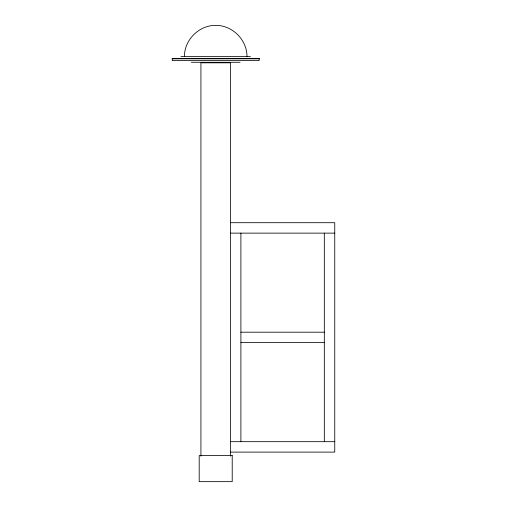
<?xml version="1.0" encoding="UTF-8"?>
<svg xmlns="http://www.w3.org/2000/svg" width="507" height="507" viewBox="0 0 507 507"><rect width="100%" height="100%" fill="white"/><g stroke="black" fill="none" stroke-linecap="round" stroke-linejoin="round"><path stroke-width="0.76" d="M184.421 56.632C184.314 39.888 198.959 25.242 215.703 25.35C232.44 25.242 247.086 39.888 246.985 56.632M180.942 56.632L250.458 56.632M172.253 58.806L259.147 58.806M191.367 62.279L240.033 62.279M230.476 222.706L334.747 222.706L334.747 452.105L230.476 452.105M230.476 233.131L334.747 233.131M240.901 332.193L324.322 332.193M240.901 342.618L324.322 342.618M230.476 441.679L334.747 441.679M324.322 233.131L324.322 441.679M240.901 233.131L240.901 441.679M230.476 456.167L230.476 62.817L200.93 62.817L200.93 456.167M259.147 58.368L172.253 58.368L172.253 60.542L259.147 60.542L259.147 58.368M232.212 455.584L199.194 455.584L199.194 481.65L232.212 481.65L232.212 455.584"/></g></svg>
